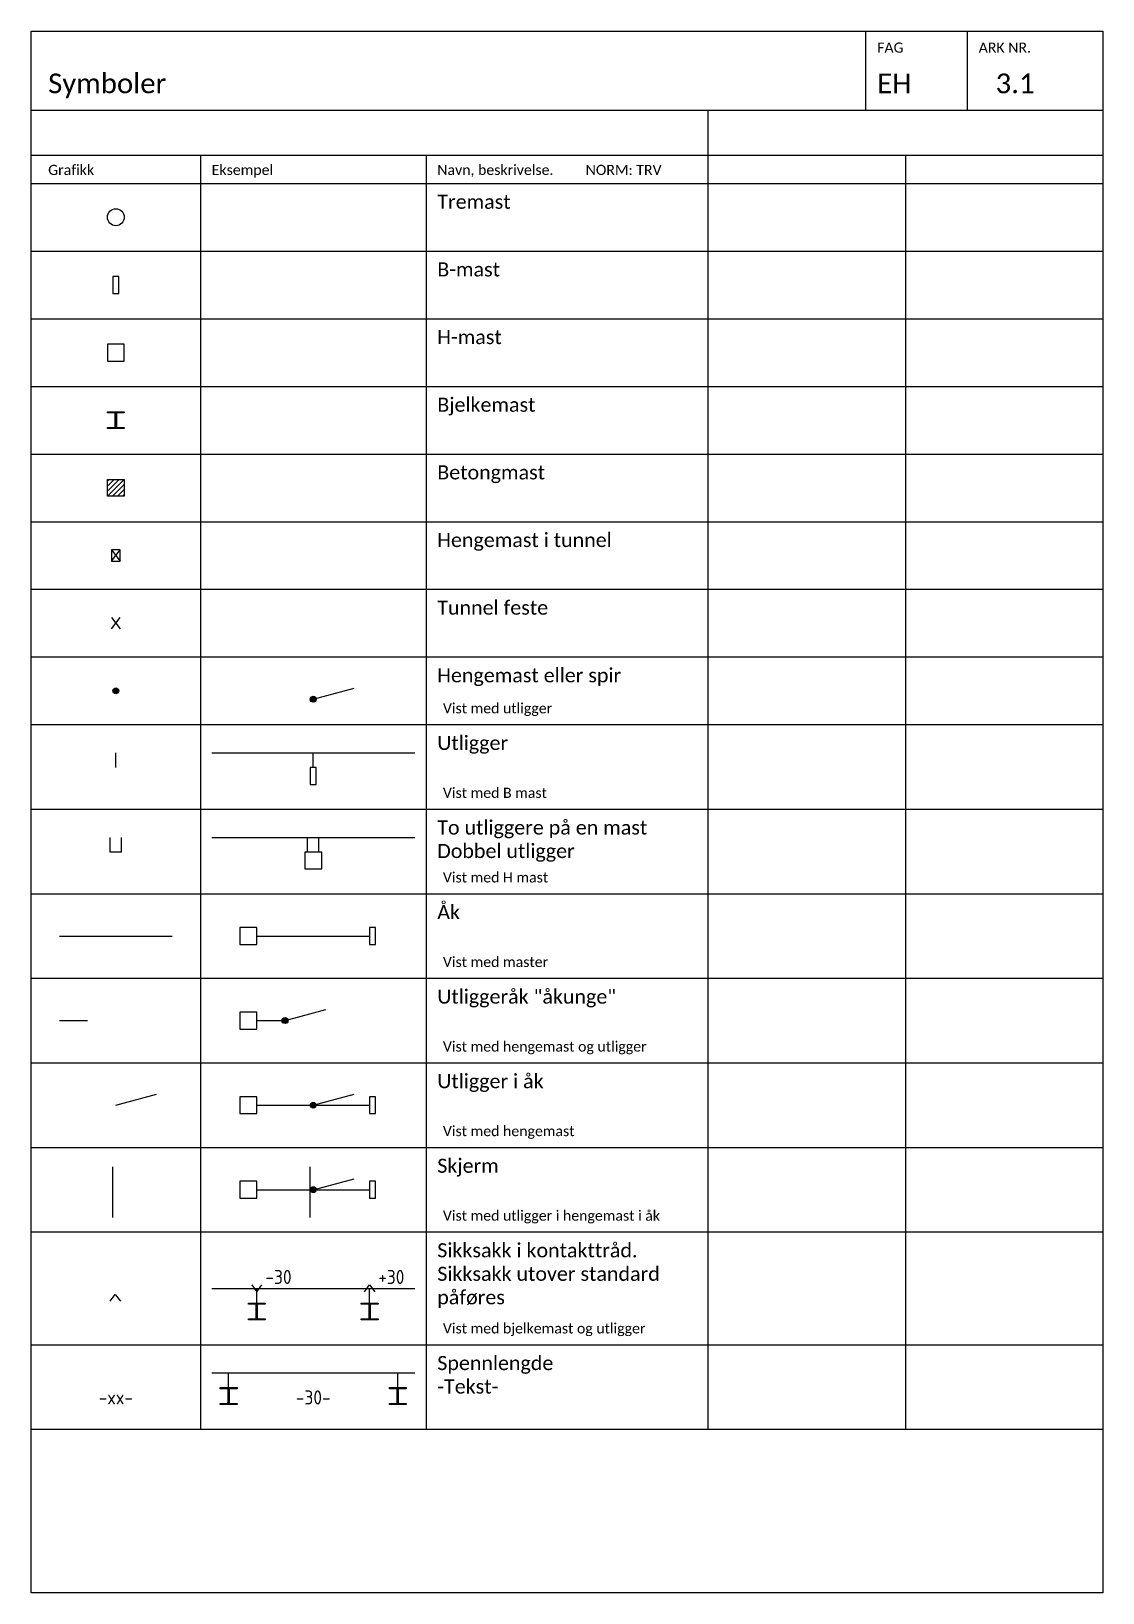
# Paper-space layout '3.1 Symboler' of a CAD drawing. Header units: metres, sheet in millimetres. Extents: x 0 to 190, y 0 to 277.
# The model-space entities are those that its viewports show. They can reach past a viewport. Long polylines and large blocks are cut down to what shows.
import ezdxf
from ezdxf.enums import TextEntityAlignment as Align

# ---------------------------------------------------------------- set-up
doc = ezdxf.new("R2010")
doc.units = ezdxf.units.M
for name, color, linetype in [('JBTEH_KL_Mast_Komponenter', 4, 'Continuous'), ('JBTEH_KL_Mast_staal', 2, 'Continuous'), ('JBTEH_KL_Sikksakk', 5, 'Continuous'), ('JBTEH_KL_Utligger', 4, 'Continuous'), ('JBTEH_Komponenter', 4, 'Continuous'), ('RAMME', 5, 'Continuous'), ('RAMME SYMBOLER', 4, 'Continuous'), ('RAMME TEKST', 7, 'Continuous')]:
    doc.layers.add(name, color=color, linetype=linetype)
doc.styles.add('Calibri', font='calibri.ttf')
doc.styles.add('ISO25', font='isocp.shx', dxfattribs={"width": 0.9, "height": 2.5})

# ---------------------------------------------------------------- blocks, each defined once
blk = doc.blocks.new('EH_Hengemast_aak')
h = blk.add_hatch(color=256)
h.dxf.hatch_style = 1
edge = h.paths.add_edge_path()
edge.add_arc((0, 0), 0.525, 0, 360)
blk.add_circle((0, 0), 0.525)

msp = doc.modelspace()

# ---------------------------------------------------------------- hatches: boundary and pattern name
at = {"layer": 'JBTEH_KL_Mast_Komponenter'}
h = msp.add_hatch(dxfattribs=at)
h.set_pattern_fill('ANSI31', color=256, scale=0.2)
h.set_pattern_definition([(45, (15, -418), (-0.44901, 0.44901), [])])
h.paths.add_polyline_path([(13.5, -416.5), (16.5, -416.5), (16.5, -419.5), (13.5, -419.5)])
at = {"layer": 'JBTEH_KL_Mast_staal'}
h = msp.add_hatch(color=256, dxfattribs=at)
h.dxf.hatch_style = 1
edge = h.paths.add_edge_path()
edge.add_line((13.5, -407.3), (14.76, -407.3))
edge.add_arc((14.76, -407.15), 0.15, 270, 360)
edge.add_line((14.91, -407.15), (14.91, -404.85))
edge.add_arc((14.76, -404.85), 0.15, 0, 90)
edge.add_line((14.76, -404.7), (13.5, -404.7))
edge.add_line((13.5, -404.7), (13.5, -404.5))
edge.add_line((13.5, -404.5), (16.5, -404.5))
edge.add_line((16.5, -404.5), (16.5, -404.7))
edge.add_line((16.5, -404.7), (15.24, -404.7))
edge.add_arc((15.24, -404.85), 0.15, 90, 180)
edge.add_line((15.09, -404.85), (15.09, -407.15))
edge.add_arc((15.24, -407.15), 0.15, 180, 270)
edge.add_line((15.24, -407.3), (16.5, -407.3))
edge.add_line((16.5, -407.3), (16.5, -407.5))
edge.add_line((16.5, -407.5), (13.5, -407.5))
edge.add_line((13.5, -407.5), (13.5, -407.3))
h = msp.add_hatch(color=256, dxfattribs=at)
h.dxf.hatch_style = 1
edge = h.paths.add_edge_path()
edge.add_line((38.5, -565.4), (39.76, -565.4))
edge.add_arc((39.76, -565.25), 0.15, 270, 360)
edge.add_line((39.91, -565.25), (39.91, -562.95))
edge.add_arc((39.76, -562.95), 0.15, 0, 90)
edge.add_line((39.76, -562.8), (38.5, -562.8))
edge.add_line((38.5, -562.8), (38.5, -562.6))
edge.add_line((38.5, -562.6), (41.5, -562.6))
edge.add_line((41.5, -562.6), (41.5, -562.8))
edge.add_line((41.5, -562.8), (40.24, -562.8))
edge.add_arc((40.24, -562.95), 0.15, 90, 180)
edge.add_line((40.09, -562.95), (40.09, -565.25))
edge.add_arc((40.24, -565.25), 0.15, 180, 270)
edge.add_line((40.24, -565.4), (41.5, -565.4))
edge.add_line((41.5, -565.4), (41.5, -565.6))
edge.add_line((41.5, -565.6), (38.5, -565.6))
edge.add_line((38.5, -565.6), (38.5, -565.4))
h = msp.add_hatch(color=256, dxfattribs=at)
h.dxf.hatch_style = 1
edge = h.paths.add_edge_path()
edge.add_line((58.5, -565.4), (59.76, -565.4))
edge.add_arc((59.76, -565.25), 0.15, 270, 360)
edge.add_line((59.91, -565.25), (59.91, -562.95))
edge.add_arc((59.76, -562.95), 0.15, 0, 90)
edge.add_line((59.76, -562.8), (58.5, -562.8))
edge.add_line((58.5, -562.8), (58.5, -562.6))
edge.add_line((58.5, -562.6), (61.5, -562.6))
edge.add_line((61.5, -562.6), (61.5, -562.8))
edge.add_line((61.5, -562.8), (60.24, -562.8))
edge.add_arc((60.24, -562.95), 0.15, 90, 180)
edge.add_line((60.09, -562.95), (60.09, -565.25))
edge.add_arc((60.24, -565.25), 0.15, 180, 270)
edge.add_line((60.24, -565.4), (61.5, -565.4))
edge.add_line((61.5, -565.4), (61.5, -565.6))
edge.add_line((61.5, -565.6), (58.5, -565.6))
edge.add_line((58.5, -565.6), (58.5, -565.4))
h = msp.add_hatch(color=256, dxfattribs=at)
h.dxf.hatch_style = 1
edge = h.paths.add_edge_path()
edge.add_line((33.5, -580.4), (34.76, -580.4))
edge.add_arc((34.76, -580.25), 0.15, 270, 360)
edge.add_line((34.91, -580.25), (34.91, -577.95))
edge.add_arc((34.76, -577.95), 0.15, 0, 90)
edge.add_line((34.76, -577.8), (33.5, -577.8))
edge.add_line((33.5, -577.8), (33.5, -577.6))
edge.add_line((33.5, -577.6), (36.5, -577.6))
edge.add_line((36.5, -577.6), (36.5, -577.8))
edge.add_line((36.5, -577.8), (35.24, -577.8))
edge.add_arc((35.24, -577.95), 0.15, 90, 180)
edge.add_line((35.09, -577.95), (35.09, -580.25))
edge.add_arc((35.24, -580.25), 0.15, 180, 270)
edge.add_line((35.24, -580.4), (36.5, -580.4))
edge.add_line((36.5, -580.4), (36.5, -580.6))
edge.add_line((36.5, -580.6), (33.5, -580.6))
edge.add_line((33.5, -580.6), (33.5, -580.4))
h = msp.add_hatch(color=256, dxfattribs=at)
h.dxf.hatch_style = 1
edge = h.paths.add_edge_path()
edge.add_line((63.5, -580.4), (64.76, -580.4))
edge.add_arc((64.76, -580.25), 0.15, 270, 360)
edge.add_line((64.91, -580.25), (64.91, -577.95))
edge.add_arc((64.76, -577.95), 0.15, 0, 90)
edge.add_line((64.76, -577.8), (63.5, -577.8))
edge.add_line((63.5, -577.8), (63.5, -577.6))
edge.add_line((63.5, -577.6), (66.5, -577.6))
edge.add_line((66.5, -577.6), (66.5, -577.8))
edge.add_line((66.5, -577.8), (65.24, -577.8))
edge.add_arc((65.24, -577.95), 0.15, 90, 180)
edge.add_line((65.09, -577.95), (65.09, -580.25))
edge.add_arc((65.24, -580.25), 0.15, 180, 270)
edge.add_line((65.24, -580.4), (66.5, -580.4))
edge.add_line((66.5, -580.4), (66.5, -580.6))
edge.add_line((66.5, -580.6), (63.5, -580.6))
edge.add_line((63.5, -580.6), (63.5, -580.4))

# ---------------------------------------------------------------- linework, layer by layer
at = {"color": 8}
msp.add_line((120, -352), (120, -508), dxfattribs=at)
at = {"layer": 'JBTEH_KL_Mast_Komponenter'}
for p, q in [((14.25, -431), (15.75, -429)), ((14.25, -429), (15.75, -431)), ((14.25, -443), (15.75, -441)), ((14.25, -441), (15.75, -443))]:
    msp.add_line(p, q, dxfattribs=at)
for points in [[(13.5, -416.5), (16.5, -416.5), (16.5, -419.5), (13.5, -419.5)], [(14.25, -431), (15.75, -431), (15.75, -429), (14.25, -429)]]:
    msp.add_lwpolyline(points, close=True, dxfattribs=at)
msp.add_circle((15, -370), 1.5, dxfattribs=at)
at = {"layer": 'JBTEH_KL_Mast_staal'}
for points in [[(14.48, -383.5), (15.53, -383.5), (15.53, -380.5), (14.48, -380.5)], [(13.5, -395.5), (16.5, -395.5), (16.5, -392.5), (13.5, -392.5)], [(49.48, -470.6), (50.53, -470.6), (50.53, -467.6), (49.48, -467.6)], [(48.5, -485.6), (51.5, -485.6), (51.5, -482.6), (48.5, -482.6)], [(37, -499), (40, -499), (40, -496), (37, -496)], [(60, -499), (61.05, -499), (61.05, -496), (60, -496)], [(37, -514), (40, -514), (40, -511), (37, -511)], [(37, -529), (40, -529), (40, -526), (37, -526)], [(60, -529), (61.05, -529), (61.05, -526), (60, -526)], [(37, -544), (40, -544), (40, -541), (37, -541)], [(60, -544), (61.05, -544), (61.05, -541), (60, -541)]]:
    msp.add_lwpolyline(points, close=True, dxfattribs=at)
for points in [[(13.5, -407.3), (14.76, -407.3, 0.414214), (14.91, -407.15), (14.91, -404.85, 0.414214), (14.76, -404.7), (13.5, -404.7), (13.5, -404.5), (16.5, -404.5), (16.5, -404.7), (15.24, -404.7, 0.414214), (15.09, -404.85), (15.09, -407.15, 0.414214), (15.24, -407.3), (16.5, -407.3), (16.5, -407.5), (13.5, -407.5)], [(38.5, -565.4), (39.76, -565.4, 0.414214), (39.91, -565.25), (39.91, -562.95, 0.414214), (39.76, -562.8), (38.5, -562.8), (38.5, -562.6), (41.5, -562.6), (41.5, -562.8), (40.24, -562.8, 0.414214), (40.09, -562.95), (40.09, -565.25, 0.414214), (40.24, -565.4), (41.5, -565.4), (41.5, -565.6), (38.5, -565.6)], [(58.5, -565.4), (59.76, -565.4, 0.414214), (59.91, -565.25), (59.91, -562.95, 0.414214), (59.76, -562.8), (58.5, -562.8), (58.5, -562.6), (61.5, -562.6), (61.5, -562.8), (60.24, -562.8, 0.414214), (60.09, -562.95), (60.09, -565.25, 0.414214), (60.24, -565.4), (61.5, -565.4), (61.5, -565.6), (58.5, -565.6)], [(33.5, -580.4), (34.76, -580.4, 0.414214), (34.91, -580.25), (34.91, -577.95, 0.414214), (34.76, -577.8), (33.5, -577.8), (33.5, -577.6), (36.5, -577.6), (36.5, -577.8), (35.24, -577.8, 0.414214), (35.09, -577.95), (35.09, -580.25, 0.414214), (35.24, -580.4), (36.5, -580.4), (36.5, -580.6), (33.5, -580.6)], [(63.5, -580.4), (64.76, -580.4, 0.414214), (64.91, -580.25), (64.91, -577.95, 0.414214), (64.76, -577.8), (63.5, -577.8), (63.5, -577.6), (66.5, -577.6), (66.5, -577.8), (65.24, -577.8, 0.414214), (65.09, -577.95), (65.09, -580.25, 0.414214), (65.24, -580.4), (66.5, -580.4), (66.5, -580.6), (63.5, -580.6)]]:
    msp.add_lwpolyline(points, format="xyb", close=True, dxfattribs=at)
at = {"layer": 'JBTEH_KL_Sikksakk'}
for p, q in [((32, -465), (68, -465)), ((32, -480), (68, -480)), ((39.1, -559.4), (40, -560.6)), ((40, -560.6), (40.9, -559.4)), ((59.1, -560.6), (60, -559.4)), ((60, -559.4), (60.9, -560.6)), ((14, -562.29), (14.9, -561.09)), ((14.9, -561.09), (15.8, -562.29)), ((32, -560), (68, -560)), ((32, -575), (68, -575))]:
    msp.add_line(p, q, dxfattribs=at)
at = {"layer": 'JBTEH_KL_Utligger'}
for p, q in [((50, -455.5), (57.24, -453.56)), ((15, -467.6), (15, -465)), ((50, -467.6), (50, -465)), ((14, -482.6), (14, -480)), ((16, -482.6), (16, -480)), ((49, -482.6), (49, -480)), ((51, -482.6), (51, -480)), ((16, -482.6), (14, -482.6)), ((5, -497.5), (25, -497.5)), ((40, -497.5), (60, -497.5)), ((45, -512.5), (52.24, -510.56)), ((5, -512.5), (10, -512.5)), ((40, -512.5), (45, -512.5)), ((15, -527.5), (22.24, -525.56)), ((50, -527.5), (57.24, -525.56)), ((40, -527.5), (60, -527.5)), ((14.48, -547.44), (14.48, -538.44)), ((49.48, -547.44), (49.48, -538.44)), ((40, -542.5), (60, -542.5)), ((50, -542.5), (57.24, -540.56)), ((40, -562.6), (40, -560)), ((60, -562.6), (60, -560)), ((35, -577.6), (35, -575)), ((65, -577.6), (65, -575))]:
    msp.add_line(p, q, dxfattribs=at)
at = {"layer": 'RAMME'}
msp.add_line((0, -351), (190, -351), dxfattribs=at)
msp.add_lwpolyline([(190, -614), (0, -614), (0, -337), (190, -337)], close=True, dxfattribs=at)
at = {"layer": 'RAMME SYMBOLER'}
for p, q in [((148, -351), (148, -337)), ((166, -351), (166, -337)), ((120, -351), (120, -585)), ((0, -359), (190, -359)), ((30, -359), (30, -585)), ((70, -359), (70, -585)), ((155, -359), (155, -585)), ((0, -364), (190, -364)), ((0, -376), (190, -376)), ((0, -388), (190, -388)), ((0, -400), (190, -400)), ((0, -412), (190, -412)), ((0, -424), (190, -424)), ((0, -436), (190, -436)), ((0, -448), (190, -448)), ((0, -460), (190, -460)), ((0, -475), (190, -475)), ((0, -490), (190, -490)), ((0, -505), (190, -505)), ((0, -520), (190, -520)), ((0, -535), (190, -535)), ((0, -550), (190, -550)), ((0, -570), (190, -570)), ((0, -585), (190, -585))]:
    msp.add_line(p, q, dxfattribs=at)

# ---------------------------------------------------------------- block references
at = {"layer": 'JBTEH_KL_Mast_Komponenter'}
msp.add_blockref('EH_Hengemast_aak', (15, -454), dxfattribs=at)
at = {"layer": 'JBTEH_Komponenter'}
for p in [(50, -455.5), (45, -512.5), (50, -527.5), (50, -542.5)]:
    msp.add_blockref('EH_Hengemast_aak', p, dxfattribs=at)

# ---------------------------------------------------------------- texts
at = {"color": 2, "style": 'ISO25'}
for s, p in [('-30', (41.52, -559.23)), ('+30', (61.52, -559.23))]:
    msp.add_text(s, height=2.5, dxfattribs=at).set_placement(p)
for s, p in [('-xx-', (15, -580.6)), ('-30-', (50, -580.6))]:
    msp.add_text(s, height=2.5, dxfattribs=at).set_placement(p, align=Align.CENTER)
at = {"layer": 'RAMME TEKST', "linetype": 'ByBlock', "style": 'Calibri'}
for s, height, p in [('FAG', 1.8, (150, -340.8)), ('ARK NR.', 1.8, (168, -340.8)), ('Symboler', 3.5, (3, -348)), ('EH', 3.5, (150, -348)), ('3.1', 3.5, (171, -348)), ('Grafikk', 1.8, (3, -362.5)), ('Eksempel', 1.8, (32, -362.5)), ('Navn, beskrivelse.         NORM: TRV', 1.8, (72, -362.5)), ('Vist med utligger', 1.8, (73, -458)), ('Vist med B mast', 1.8, (73, -473)), ('Vist med H mast', 1.8, (73, -488)), ('Vist med master ', 1.8, (73, -503)), ('Vist med hengemast og utligger ', 1.8, (73, -518)), ('Vist med hengemast ', 1.8, (73, -533)), ('Vist med utligger i hengemast i åk', 1.8, (73, -548)), ('Vist med bjelkemast og utligger', 1.8, (73, -568))]:
    msp.add_text(s, height=height, dxfattribs=at).set_placement(p)
at = {"layer": 'RAMME TEKST', "linetype": 'ByBlock', "char_height": 2.5, "attachment_point": 1, "style": 'Calibri'}
for s, width, heights, insert in [('Tremast', 46, [0], (72, -366)), ('B-mast', 46, [0], (72, -378)), ('H-mast', 46, [0], (72, -390)), ('Bjelkemast', 46, [0], (72, -402)), ('Betongmast', 46, [0], (72, -414)), ('Hengemast i tunnel', 46, [0], (72, -426)), ('Tunnel feste', 46, [0], (72, -438)), ('Hengemast eller spir', 46, [0], (72, -450)), ('Utligger', 46, [11.4], (72, -462)), ('To utliggere på en mast\\PDobbel utligger', 46, [11.9], (72, -477)), ('Åk ', 46, [0], (72, -492)), ('Utliggeråk "åkunge"', 46, [0], (72, -507)), ('Utligger i åk', 46, [0], (72, -522)), ('Skjerm', 46, [0], (72, -537)), ('Sikksakk i kontakttråd.\\PSikksakk utover standard påføres', 48, [0], (72, -552)), ('Spennlengde\\P-Tekst-', 46, [11.4], (72, -572))]:
    msp.add_mtext_dynamic_manual_height_columns(s, width=width, gutter_width=6.5, heights=heights, dxfattribs=dict(at, insert=insert))

psp = doc.layouts.new('3.1 Symboler')

# ---------------------------------------------------------------- viewports
at = {"layer": 'RAMME'}
psp.add_viewport(center=(95, 138.5), size=(190, 277), view_center_point=(95, -475.5), view_height=277, dxfattribs=at)

doc.saveas('drawing.dxf')
